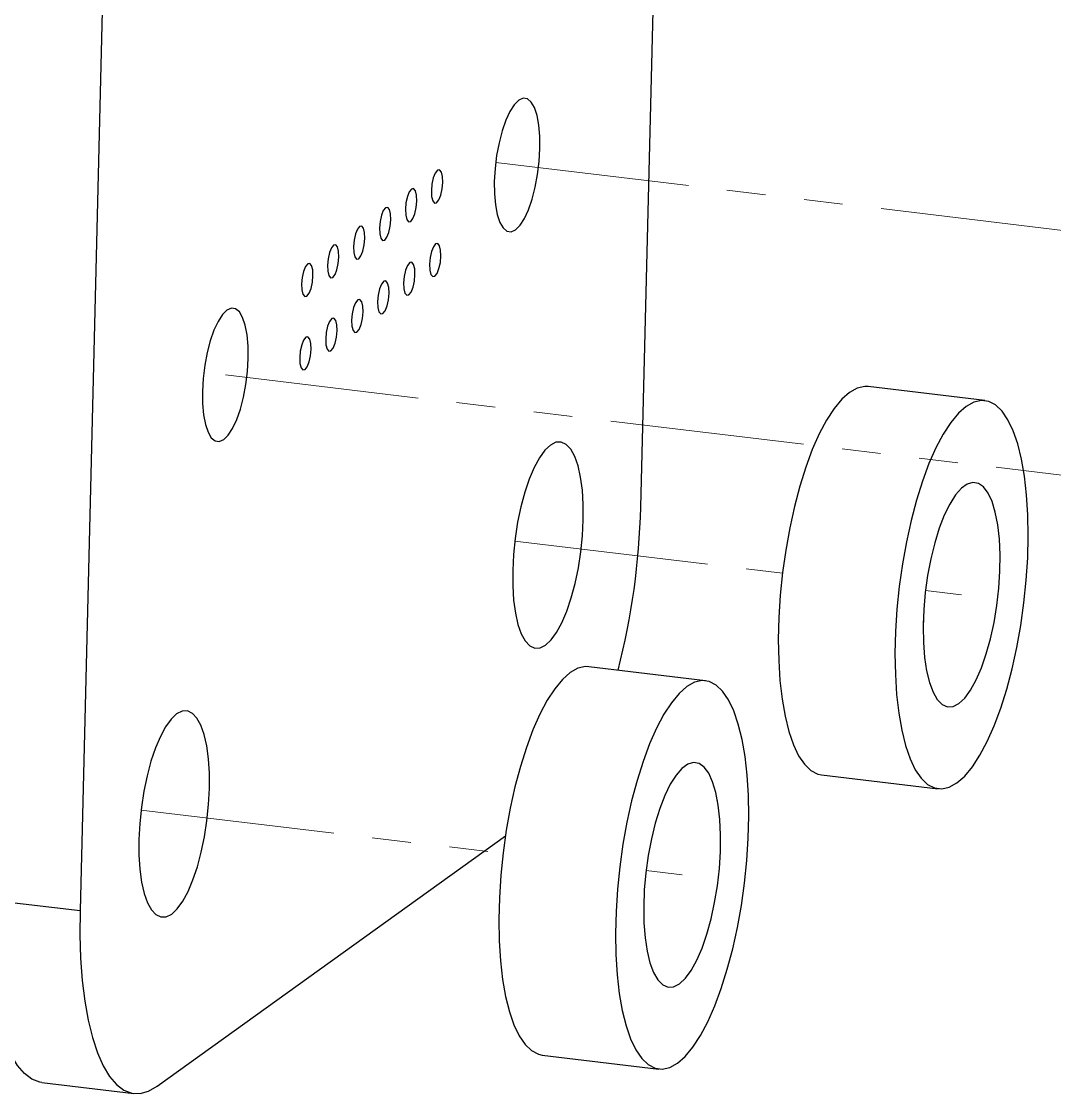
# Model space of a CAD drawing. Header units: millimetres. Extents: x 0 to 205, y 0 to 292.
# Drawn here: x 65.25 to 99.05, y 137.59 to 172.68 of the extents above; entities that cross this region are included whole.
import ezdxf

# ---------------------------------------------------------------- set-up
doc = ezdxf.new("R2010")
doc.units = ezdxf.units.MM
doc.linetypes.add('PHANTOM', pattern=[12.7, 6.35, -1.27, 1.27, -1.27, 1.27, -1.27])

msp = doc.modelspace()

# ---------------------------------------------------------------- linework, layer by layer
at = {"color": 7, "linetype": 'Continuous', "lineweight": 25}
for p, q in [((68.313, 189.803), (67.168, 143.575)), ((85.512, 156.777), (86.167, 183.213)), ((96.772, 160.271), (92.955, 160.729)), ((87.63, 151.1), (83.813, 151.558)), ((91.43, 148.02), (95.248, 147.562)), ((69.694, 137.826), (81.087, 146.025)), ((64.159, 143.936), (67.168, 143.575)), ((82.289, 138.849), (86.106, 138.391)), ((65.924, 137.949), (68.933, 137.588))]:
    msp.add_line(p, q, dxfattribs=at)
at = {"color": 7, "linetype": 'PHANTOM', "lineweight": 18}
for p, q in [((80.767, 168.064), (110.948, 164.444)), ((71.923, 161.11), (101.402, 157.575)), ((81.394, 155.67), (90.151, 154.619)), ((94.829, 154.058), (96.01, 153.917)), ((69.164, 146.869), (81.009, 145.448)), ((85.688, 144.887), (86.868, 144.745))]:
    msp.add_line(p, q, dxfattribs=at)
at = {"color": 7, "linetype": 'Continuous', "lineweight": 25, "flags": 128}
for points in [[(81.416, 165.861), (81.563, 166.007), (81.706, 166.228), (81.84, 166.517), (81.96, 166.862), (82.061, 167.25), (82.139, 167.666), (82.192, 168.094), (82.216, 168.518), (82.212, 168.921), (82.179, 169.288), (82.119, 169.604), (82.034, 169.858), (81.928, 170.04), (81.803, 170.143), (81.666, 170.163), (81.521, 170.099), (81.374, 169.953), (81.231, 169.732), (81.097, 169.443), (80.977, 169.098), (80.877, 168.71), (80.798, 168.294), (80.746, 167.866), (80.721, 167.442), (80.726, 167.039), (80.758, 166.672), (80.818, 166.356), (80.903, 166.101), (81.01, 165.919), (81.134, 165.817), (81.271, 165.797), (81.416, 165.861)], [(78.836, 166.747), (78.908, 166.839), (78.972, 166.997), (79.016, 167.198), (79.036, 167.411), (79.026, 167.604), (78.99, 167.746), (78.932, 167.818), (78.862, 167.807), (78.789, 167.715), (78.726, 167.556), (78.681, 167.355), (78.662, 167.142), (78.671, 166.95), (78.707, 166.807), (78.765, 166.736), (78.836, 166.747)], [(77.986, 166.136), (78.059, 166.228), (78.122, 166.386), (78.167, 166.587), (78.186, 166.8), (78.177, 166.993), (78.141, 167.135), (78.083, 167.207), (78.013, 167.195), (77.94, 167.104), (77.877, 166.945), (77.832, 166.744), (77.813, 166.531), (77.822, 166.339), (77.858, 166.196), (77.916, 166.125), (77.986, 166.136)], [(77.137, 165.525), (77.21, 165.617), (77.273, 165.775), (77.318, 165.976), (77.337, 166.189), (77.328, 166.381), (77.292, 166.524), (77.234, 166.595), (77.163, 166.584), (77.091, 166.492), (77.027, 166.334), (76.983, 166.133), (76.963, 165.92), (76.973, 165.728), (77.009, 165.585), (77.067, 165.514), (77.137, 165.525)], [(76.288, 164.914), (76.36, 165.005), (76.424, 165.164), (76.469, 165.365), (76.488, 165.578), (76.479, 165.77), (76.442, 165.913), (76.385, 165.984), (76.314, 165.973), (76.242, 165.881), (76.178, 165.723), (76.133, 165.522), (76.114, 165.309), (76.123, 165.116), (76.16, 164.974), (76.217, 164.902), (76.288, 164.914)], [(75.439, 164.302), (75.511, 164.394), (75.575, 164.553), (75.619, 164.754), (75.639, 164.967), (75.629, 165.159), (75.593, 165.302), (75.535, 165.373), (75.465, 165.362), (75.392, 165.27), (75.329, 165.112), (75.284, 164.911), (75.265, 164.698), (75.274, 164.505), (75.31, 164.363), (75.368, 164.291), (75.439, 164.302)], [(78.776, 164.339), (78.849, 164.431), (78.912, 164.59), (78.957, 164.791), (78.976, 165.004), (78.967, 165.196), (78.931, 165.339), (78.873, 165.41), (78.802, 165.399), (78.73, 165.307), (78.666, 165.149), (78.622, 164.948), (78.602, 164.735), (78.612, 164.542), (78.648, 164.4), (78.706, 164.328), (78.776, 164.339)], [(74.589, 163.691), (74.662, 163.783), (74.725, 163.941), (74.77, 164.142), (74.789, 164.355), (74.78, 164.548), (74.744, 164.691), (74.686, 164.762), (74.616, 164.751), (74.543, 164.659), (74.48, 164.5), (74.435, 164.299), (74.416, 164.086), (74.425, 163.894), (74.461, 163.751), (74.519, 163.68), (74.589, 163.691)], [(77.927, 163.728), (77.999, 163.82), (78.063, 163.979), (78.107, 164.18), (78.127, 164.392), (78.118, 164.585), (78.081, 164.728), (78.024, 164.799), (77.953, 164.788), (77.881, 164.696), (77.817, 164.537), (77.772, 164.336), (77.753, 164.124), (77.762, 163.931), (77.798, 163.788), (77.856, 163.717), (77.927, 163.728)], [(77.077, 163.117), (77.15, 163.209), (77.213, 163.367), (77.258, 163.568), (77.277, 163.781), (77.268, 163.974), (77.232, 164.116), (77.174, 164.188), (77.104, 164.176), (77.031, 164.085), (76.968, 163.926), (76.923, 163.725), (76.904, 163.512), (76.913, 163.32), (76.949, 163.177), (77.007, 163.106), (77.077, 163.117)], [(76.228, 162.506), (76.301, 162.598), (76.364, 162.756), (76.409, 162.957), (76.428, 163.17), (76.419, 163.363), (76.383, 163.505), (76.325, 163.576), (76.254, 163.565), (76.182, 163.474), (76.118, 163.315), (76.074, 163.114), (76.054, 162.901), (76.064, 162.709), (76.1, 162.566), (76.158, 162.495), (76.228, 162.506)], [(71.975, 163.229), (71.829, 163.083), (71.685, 162.862), (71.551, 162.573), (71.431, 162.228), (71.331, 161.84), (71.252, 161.424), (71.2, 160.996), (71.175, 160.572), (71.18, 160.169), (71.212, 159.802), (71.272, 159.486), (71.357, 159.232), (71.464, 159.05), (71.588, 158.947), (71.726, 158.927), (71.87, 158.991), (72.017, 159.137), (72.16, 159.359), (72.294, 159.647), (72.414, 159.992), (72.515, 160.38), (72.593, 160.796), (72.646, 161.224), (72.67, 161.648), (72.666, 162.051), (72.633, 162.418), (72.573, 162.735), (72.488, 162.989), (72.382, 163.171), (72.257, 163.274), (72.12, 163.293), (71.975, 163.229)], [(75.379, 161.895), (75.451, 161.987), (75.515, 162.145), (75.56, 162.346), (75.579, 162.559), (75.57, 162.751), (75.533, 162.894), (75.476, 162.965), (75.405, 162.954), (75.333, 162.862), (75.269, 162.704), (75.224, 162.503), (75.205, 162.29), (75.214, 162.098), (75.251, 161.955), (75.308, 161.884), (75.379, 161.895)], [(74.53, 161.284), (74.602, 161.375), (74.666, 161.534), (74.71, 161.735), (74.73, 161.948), (74.72, 162.14), (74.684, 162.283), (74.626, 162.354), (74.556, 162.343), (74.483, 162.251), (74.42, 162.093), (74.375, 161.892), (74.356, 161.679), (74.365, 161.486), (74.401, 161.344), (74.459, 161.272), (74.53, 161.284)], [(92.955, 160.729), (92.842, 160.733), (92.597, 160.678), (92.345, 160.538), (92.092, 160.315), (91.84, 160.011), (91.592, 159.631), (91.353, 159.18), (91.125, 158.664), (90.912, 158.09), (90.716, 157.466), (90.54, 156.8), (90.386, 156.101), (90.257, 155.379), (90.153, 154.643), (90.078, 153.904), (90.031, 153.171), (90.013, 152.454), (90.025, 151.763), (90.066, 151.108), (90.136, 150.497), (90.233, 149.938), (90.357, 149.439), (90.506, 149.007), (90.678, 148.647), (90.87, 148.365), (91.08, 148.164), (91.305, 148.047), (91.43, 148.02)], [(95.857, 147.753), (96.111, 147.976), (96.363, 148.28), (96.61, 148.66), (96.849, 149.111), (97.077, 149.627), (97.29, 150.201), (97.486, 150.825), (97.663, 151.491), (97.816, 152.19), (97.946, 152.912), (98.049, 153.648), (98.124, 154.387), (98.171, 155.12), (98.189, 155.837), (98.177, 156.528), (98.136, 157.183), (98.067, 157.795), (97.969, 158.353), (97.845, 158.852), (97.696, 159.284), (97.524, 159.644), (97.332, 159.926), (97.122, 160.127), (96.897, 160.244), (96.66, 160.275), (96.414, 160.22), (96.163, 160.08), (95.909, 159.857), (95.657, 159.553), (95.41, 159.173), (95.171, 158.723), (94.943, 158.207), (94.729, 157.633), (94.533, 157.008), (94.357, 156.342), (94.203, 155.643), (94.074, 154.921), (93.971, 154.186), (93.895, 153.446), (93.848, 152.713), (93.83, 151.996), (93.842, 151.305), (93.883, 150.65), (93.953, 150.039), (94.051, 149.48), (94.175, 148.981), (94.324, 148.549), (94.495, 148.189), (94.688, 147.907), (94.898, 147.706), (95.123, 147.59), (95.36, 147.558), (95.606, 147.613), (95.857, 147.753)], [(82.397, 152.265), (82.579, 152.435), (82.758, 152.682), (82.931, 152.999), (83.092, 153.379), (83.238, 153.812), (83.365, 154.287), (83.471, 154.794), (83.552, 155.318), (83.607, 155.848), (83.634, 156.371), (83.632, 156.873), (83.602, 157.342), (83.544, 157.767), (83.461, 158.137), (83.353, 158.443), (83.223, 158.677), (83.075, 158.834), (82.913, 158.911), (82.739, 158.904), (82.56, 158.814), (82.378, 158.644), (82.199, 158.397), (82.026, 158.08), (81.865, 157.7), (81.719, 157.267), (81.592, 156.792), (81.486, 156.286), (81.405, 155.761), (81.35, 155.231), (81.323, 154.708), (81.325, 154.206), (81.355, 153.737), (81.413, 153.312), (81.496, 152.942), (81.604, 152.636), (81.734, 152.402), (81.882, 152.245), (82.044, 152.168), (82.218, 152.175), (82.397, 152.265)], [(95.922, 150.353), (96.114, 150.533), (96.305, 150.792), (96.488, 151.125), (96.661, 151.522), (96.818, 151.976), (96.956, 152.476), (97.072, 153.009), (97.163, 153.563), (97.227, 154.126), (97.262, 154.684), (97.269, 155.224), (97.245, 155.733), (97.193, 156.2), (97.113, 156.613), (97.007, 156.963), (96.878, 157.241), (96.728, 157.442), (96.562, 157.56), (96.382, 157.592), (96.194, 157.539), (96.002, 157.4), (95.809, 157.18), (95.622, 156.884), (95.443, 156.517), (95.278, 156.09), (95.13, 155.612), (95.003, 155.094), (94.899, 154.549), (94.821, 153.989), (94.771, 153.427), (94.75, 152.876), (94.759, 152.35), (94.797, 151.861), (94.863, 151.42), (94.957, 151.037), (95.075, 150.722), (95.214, 150.482), (95.373, 150.322), (95.546, 150.246), (95.731, 150.257), (95.922, 150.353)], [(83.813, 151.558), (83.701, 151.561), (83.455, 151.507), (83.203, 151.367), (82.95, 151.143), (82.698, 150.84), (82.451, 150.46), (82.211, 150.009), (81.984, 149.493), (81.77, 148.919), (81.574, 148.295), (81.398, 147.629), (81.244, 146.93), (81.115, 146.208), (81.012, 145.472), (80.936, 144.733), (80.889, 143.999), (80.871, 143.283), (80.883, 142.592), (80.924, 141.936), (80.994, 141.325), (81.092, 140.766), (81.216, 140.267), (81.365, 139.835), (81.536, 139.476), (81.728, 139.194), (81.939, 138.993), (82.164, 138.876), (82.289, 138.849)], [(86.715, 138.582), (86.969, 138.805), (87.221, 139.109), (87.468, 139.488), (87.707, 139.939), (87.935, 140.455), (88.149, 141.029), (88.345, 141.654), (88.521, 142.32), (88.675, 143.018), (88.804, 143.741), (88.907, 144.476), (88.983, 145.216), (89.03, 145.949), (89.047, 146.666), (89.036, 147.356), (88.995, 148.012), (88.925, 148.623), (88.827, 149.182), (88.703, 149.681), (88.554, 150.113), (88.383, 150.473), (88.19, 150.755), (87.98, 150.956), (87.755, 151.072), (87.518, 151.104), (87.272, 151.049), (87.021, 150.909), (86.767, 150.686), (86.515, 150.382), (86.268, 150.002), (86.029, 149.551), (85.801, 149.035), (85.588, 148.461), (85.391, 147.837), (85.215, 147.171), (85.062, 146.472), (84.932, 145.75), (84.829, 145.014), (84.753, 144.275), (84.706, 143.542), (84.689, 142.825), (84.7, 142.134), (84.741, 141.479), (84.811, 140.867), (84.909, 140.308), (85.033, 139.81), (85.182, 139.377), (85.354, 139.018), (85.546, 138.736), (85.756, 138.535), (85.981, 138.418), (86.218, 138.387), (86.464, 138.442), (86.715, 138.582)], [(70.168, 143.464), (70.349, 143.634), (70.529, 143.881), (70.701, 144.198), (70.862, 144.578), (71.008, 145.011), (71.136, 145.486), (71.241, 145.993), (71.322, 146.517), (71.377, 147.047), (71.404, 147.57), (71.402, 148.072), (71.372, 148.541), (71.315, 148.966), (71.231, 149.336), (71.123, 149.642), (70.993, 149.876), (70.846, 150.033), (70.683, 150.11), (70.51, 150.103), (70.33, 150.013), (70.148, 149.843), (69.969, 149.596), (69.797, 149.279), (69.636, 148.899), (69.489, 148.466), (69.362, 147.991), (69.257, 147.484), (69.175, 146.96), (69.121, 146.43), (69.094, 145.907), (69.095, 145.405), (69.125, 144.936), (69.183, 144.511), (69.267, 144.141), (69.375, 143.835), (69.504, 143.601), (69.652, 143.444), (69.815, 143.367), (69.988, 143.374), (70.168, 143.464)], [(86.78, 141.182), (86.973, 141.362), (87.163, 141.621), (87.347, 141.953), (87.519, 142.351), (87.676, 142.805), (87.814, 143.304), (87.93, 143.838), (88.021, 144.392), (88.085, 144.955), (88.121, 145.513), (88.127, 146.052), (88.103, 146.562), (88.051, 147.028), (87.971, 147.441), (87.865, 147.791), (87.736, 148.07), (87.586, 148.27), (87.42, 148.388), (87.24, 148.421), (87.052, 148.367), (86.86, 148.229), (86.668, 148.009), (86.48, 147.712), (86.302, 147.346), (86.136, 146.919), (85.988, 146.441), (85.861, 145.923), (85.757, 145.378), (85.679, 144.817), (85.63, 144.255), (85.609, 143.705), (85.617, 143.179), (85.655, 142.689), (85.722, 142.248), (85.815, 141.866), (85.933, 141.551), (86.073, 141.31), (86.231, 141.15), (86.405, 141.075), (86.589, 141.086), (86.78, 141.182)], [(65.924, 137.949), (65.855, 137.96), (65.597, 138.058), (65.352, 138.242), (65.125, 138.509), (64.916, 138.858), (64.729, 139.283), (64.566, 139.781), (64.428, 140.346), (64.316, 140.971), (64.233, 141.651), (64.179, 142.377), (64.154, 143.141), (64.159, 143.936)], [(67.168, 143.575), (67.163, 142.781), (67.187, 142.016), (67.242, 141.29), (67.325, 140.611), (67.436, 139.985), (67.574, 139.42), (67.738, 138.922), (67.925, 138.497), (68.133, 138.148), (68.361, 137.881), (68.606, 137.697), (68.864, 137.599), (69.134, 137.588), (69.411, 137.664), (69.694, 137.826)]]:
    msp.add_lwpolyline(points, dxfattribs=at)
at = {"color": 7, "linetype": 'PHANTOM', "lineweight": 18, "flags": 128}
for points in [[(71.87, 158.991), (72.017, 159.137), (72.16, 159.359), (72.294, 159.647), (72.414, 159.992), (72.515, 160.38), (72.593, 160.796), (72.646, 161.224), (72.67, 161.648), (72.666, 162.051), (72.633, 162.418), (72.573, 162.735), (72.488, 162.989), (72.382, 163.171), (72.257, 163.274), (72.12, 163.293), (71.975, 163.229), (71.829, 163.083), (71.685, 162.862), (71.551, 162.573), (71.431, 162.228), (71.331, 161.84), (71.252, 161.424), (71.2, 160.996), (71.175, 160.572), (71.18, 160.169), (71.212, 159.802), (71.272, 159.486), (71.357, 159.232), (71.464, 159.05), (71.588, 158.947), (71.726, 158.927), (71.87, 158.991)], [(95.922, 150.353), (96.114, 150.533), (96.305, 150.792), (96.488, 151.125), (96.661, 151.522), (96.818, 151.976), (96.956, 152.476), (97.072, 153.009), (97.163, 153.563), (97.227, 154.126), (97.262, 154.684), (97.269, 155.224), (97.245, 155.733), (97.193, 156.2), (97.113, 156.613), (97.007, 156.963), (96.878, 157.241), (96.728, 157.442), (96.562, 157.56), (96.382, 157.592), (96.194, 157.539), (96.002, 157.4), (95.809, 157.18), (95.622, 156.884), (95.443, 156.517), (95.278, 156.09), (95.13, 155.612), (95.003, 155.094), (94.899, 154.549), (94.821, 153.989), (94.771, 153.427), (94.75, 152.876), (94.759, 152.35), (94.797, 151.861), (94.863, 151.42), (94.957, 151.037), (95.075, 150.722), (95.214, 150.482), (95.373, 150.322), (95.546, 150.246), (95.731, 150.257), (95.922, 150.353)], [(86.78, 141.182), (86.973, 141.362), (87.163, 141.621), (87.347, 141.953), (87.519, 142.351), (87.676, 142.805), (87.814, 143.304), (87.93, 143.838), (88.021, 144.392), (88.085, 144.955), (88.121, 145.513), (88.127, 146.052), (88.103, 146.562), (88.051, 147.028), (87.971, 147.441), (87.865, 147.791), (87.736, 148.07), (87.586, 148.27), (87.42, 148.388), (87.24, 148.421), (87.052, 148.367), (86.86, 148.229), (86.668, 148.009), (86.48, 147.712), (86.302, 147.346), (86.136, 146.919), (85.988, 146.441), (85.861, 145.923), (85.757, 145.378), (85.679, 144.817), (85.63, 144.255), (85.609, 143.705), (85.617, 143.179), (85.655, 142.689), (85.722, 142.248), (85.815, 141.866), (85.933, 141.551), (86.073, 141.31), (86.231, 141.15), (86.405, 141.075), (86.589, 141.086), (86.78, 141.182)]]:
    msp.add_lwpolyline(points, dxfattribs=at)
at = {"color": 7, "linetype": 'Continuous', "lineweight": 25}
msp.add_arc((61.511, 157.382), 24.008, 345.6766, 358.5557, dxfattribs=at)

doc.saveas('drawing.dxf')
